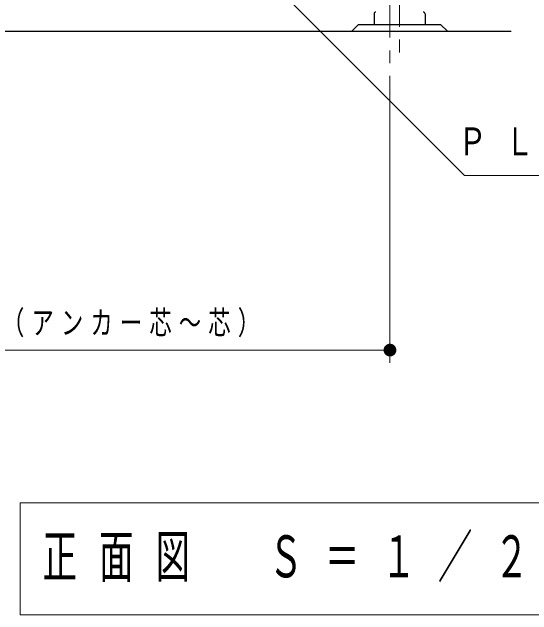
# Model space of a CAD drawing. Units: millimetres on the paper, scale 1:20. Extents: x -365 to 0, y -26 to 257.
# Drawn here: x -261.85 to -221.08, y 62.66 to 109.93 of the extents above; entities that cross this region are included whole.
import ezdxf

# ---------------------------------------------------------------- set-up
doc = ezdxf.new("R2010")
doc.units = ezdxf.units.MM
doc.linetypes.add('USER2', pattern=[6, 3, -1, 1, -1])
doc.layers.add('LY_1', color=7, linetype='Continuous', lineweight=25)
doc.styles.add('ＭＳ ゴシック', font='')
doc.styles.get('ＭＳ ゴシック').set_extended_font_data('MS Gothic')

# ---------------------------------------------------------------- blocks, each defined once
blk = doc.blocks.new('filled_dot')
at = {"color": 0, "linetype": 'Continuous', "lineweight": -2, "const_width": 1.25}
blk.add_lwpolyline([(-0.625, 0, 1), (0.625, 0, 1)], format="xyb", close=True, dxfattribs=at)

msp = doc.modelspace()

# ---------------------------------------------------------------- linework, layer by layer
at = {"layer": 'LY_1', "linetype": 'USER2', "lineweight": 13}
for p, q in [((-231.467, 147.765), (-231.467, 105.834)), ((-232.217, 110.923), (-232.217, 105.923))]:
    msp.add_line(p, q, dxfattribs=at)
at = {"layer": 'LY_1'}
for p, q in [((-233.467, 109.779), (-233.467, 108.923)), ((-229.467, 109.779), (-229.467, 108.923)), ((-234.717, 108.923), (-235.217, 108.423)), ((-228.217, 108.923), (-234.717, 108.923)), ((-228.217, 108.923), (-227.717, 108.423)), ((-272.717, 108.423), (-222.717, 108.423))]:
    msp.add_line(p, q, dxfattribs=at)
at = {"layer": 'LY_1', "lineweight": 13}
for p, q in [((-232.217, 104.923), (-232.217, 82.423)), ((-232.217, 83.423), (-275.717, 83.423)), ((-261.212, 71.457), (-261.212, 62.657)), ((-213.412, 71.457), (-261.212, 71.457)), ((-261.212, 62.657), (-213.412, 62.657))]:
    msp.add_line(p, q, dxfattribs=at)
msp.add_lwpolyline([(-253.967, 124.723), (-226.361, 97.116), (-196.361, 97.116)], dxfattribs=at)
at = {"layer": 'LY_1'}
for centre, start, end in [((-233.317, 109.779), 92.29, 180), ((-229.617, 109.779), 0, 87.7099)]:
    msp.add_arc(centre, 0.15, start, end, dxfattribs=at)

# ---------------------------------------------------------------- block references
at = {"layer": 'LY_1', "lineweight": 13, "xscale": 0.4, "yscale": 0.4, "rotation": 180}
msp.add_blockref('filled_dot', (-232.217, 83.423), dxfattribs=at)

# ---------------------------------------------------------------- texts
at = {"layer": 'LY_1', "style": 'ＭＳ ゴシック'}
for s, insert, char_height, attachment_point in [('\\T1.64;\\W0.75;ＰＬ－４．５×３８ｗ', (-226.875, 99.766), 2.199, 4), ('\\T1.32;\\W0.7;870（アンカー芯～芯）', (-253.967, 84.423), 1.833, 8), ('\\T1.64;\\W0.6;正面図\u3000Ｓ＝１／２０', (-237.312, 67.057), 3.299, 5)]:
    msp.add_mtext(s, dxfattribs=dict(at, insert=insert, char_height=char_height, attachment_point=attachment_point))

doc.saveas('drawing.dxf')
